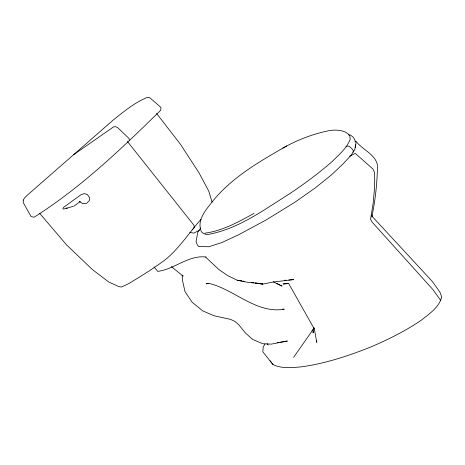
<?xml version="1.0" encoding="UTF-8"?>
<svg xmlns="http://www.w3.org/2000/svg" width="465" height="465" viewBox="0 0 465 465"><rect width="100%" height="100%" fill="white"/><g stroke="black" fill="none" stroke-linecap="round" stroke-linejoin="round"><path stroke-width="0.7" d="M355.632 144.766L354.83 149.492L351.232 155.089L343.583 163.395L331.469 174.887L315.171 187.982L294.7 202.362L266.166 219.939L238.801 234.668L221.84 242.561L208.826 246.758L198.572 246.456L197.352 244.927L196.05 241.661L197.881 231.948L200.659 227.972M355.208 147.76L356.021 142.941L354.254 138.773L353.063 137.088L350.157 134.827M313.974 327.482L312.986 332.963L313.52 331.696M371.779 216.981C375.121 201.467 376.882 185.663 377.388 169.812C379.614 155.967 363.002 150.614 356.126 141.424L354.842 141.174M353.04 152.276L353.348 150.643L352.104 148.893L349.122 146.312L347.465 146.033L345.943 146.8M371.785 215.039L372.889 217.207L432.287 281.406L439.844 291.974L441.75 296.92C439.059 307.452 429.311 313.759 421.313 320.193C405.654 330.877 388.647 339.351 371.239 346.785C348.669 355.882 325.337 363.514 301.163 366.891C291.776 367.559 281.714 368.925 272.984 364.519L262.841 351.854L263.225 346.977L264.986 344.019M312.009 331.109L314.032 328.214M293.572 357.364L313.968 328.302M192.853 229.274L194.149 227.542L194.044 225.386L127.398 141.459M200.956 219.37C189.331 232.57 179.589 247.706 166.046 259.115C154.037 268.206 141.203 276.123 128.282 283.842L121.574 286.998L119.011 286.673L108.944 282.139L92.477 269.636L66.495 244.834L39.676 213.342M87.06 202.845L89.292 200.77L89.524 197.648L87.49 194.649L84.473 193.568L80.933 194.748L63.856 207.146L62.827 208.337L63.449 209.076L73.325 206.332M73.982 206.117L80.358 201.514M73.47 154.816L113.565 126.875L115.471 126.672L117.599 127.579L128.979 138.419L129.316 140.041M282.825 148.155C297.484 139.733 313.52 133.74 330.103 130.444C336.91 129.665 344.757 129.956 349.668 135.338L350.261 139.105C346.803 148.352 338.88 154.775 332.109 161.57C318.752 173.294 304.383 183.78 289.672 193.731C263.696 209.948 237.766 229.512 206.867 234.639L203.304 233.447L201.49 231.942C196.009 220.079 206.756 208.93 213.505 200.183C233.157 176.526 260.394 161.03 286.702 145.94M254.064 213.342C238.644 221.869 222.63 230.826 204.902 233.163M199.45 230.291L193.673 233.145L189.796 232.268M349.663 156.182L355.307 153.398L373.035 169.12L374.389 172.091L374.738 178.886L374.238 191.504L373.139 203.408L370.559 219.218L372.14 222.136L432.81 289.457L440.5 300.187M86.699 203.298L82.828 203.711L79.248 201.368M208.372 283.394L206.297 283.801L209.744 283.522L214.731 285.033C237.481 292.898 258.697 313.782 284.266 309.178L282.83 309.155M277.181 342.711L278.541 342.49M279.907 342.263L287.417 341.025L271.304 344.123L262.801 343.769L252.71 339.456L245.52 333.12L238.69 324.669L234.848 321.414L230.57 319.385L214.04 315.77L202.641 310.853L192.086 302.186L184.977 291.572L182.576 280.773L182.158 275.222M288.085 283.418L283.121 283.999L288.701 283.569L314.387 329.098L316.775 342.473L316.642 340.363M284.627 280.296L286.016 280.186M288.794 279.977L293.653 279.605L273.467 281.976L262.818 284.057L246.63 282.139L237.191 280.232L227.455 275.507L218.73 269.392L205.577 257.093M206.111 257.011C188.528 254.832 174.544 269.287 157.734 271.374L154.072 266.927M66.233 208.111L67.408 208.262M255.256 282.976L262.818 284.057L255.698 282.993M241.463 280.866L237.191 280.232L241.358 280.866M252.14 282.464L253.565 282.673M242.747 281.075L244.137 281.284M251.78 282.447L253.867 282.767M348.401 134.774L349.668 135.338M273.263 281.807L281.947 286.08L276.57 283.406M171.289 266.561L183.152 276.117L182.699 275.373M267.061 343.664L268.218 345.106M270.031 360.753L272.984 364.519M156.618 113.507L180.583 144.452L199.154 173.085L208.773 191.185L212.075 202.118M23.256 200.101L23.25 202.612L31.085 216.516L34.055 217.248C76.725 190.243 113.867 155.915 149.91 120.813L160.756 110.188L160.919 107.403L149.893 97.813L147.638 97.272C134.955 102.306 124.109 111.385 113.483 119.813L27.679 194.87L24.575 197.91L23.256 200.101"/></g></svg>
